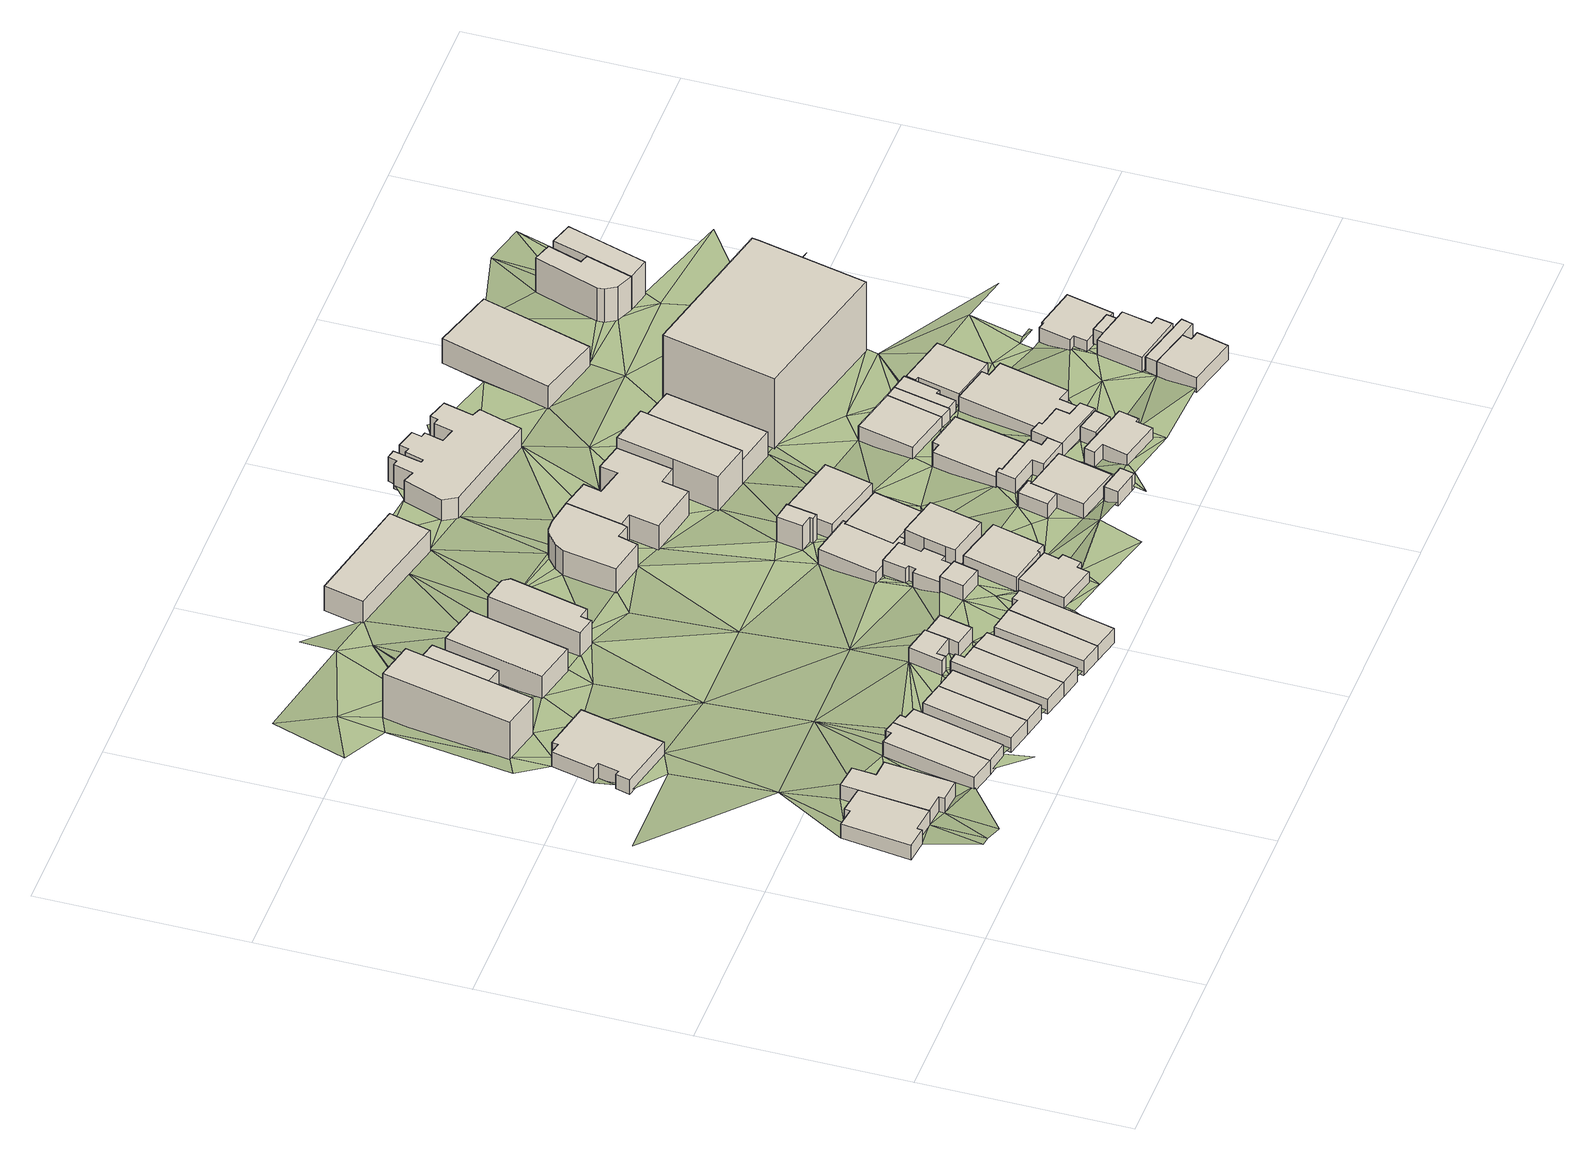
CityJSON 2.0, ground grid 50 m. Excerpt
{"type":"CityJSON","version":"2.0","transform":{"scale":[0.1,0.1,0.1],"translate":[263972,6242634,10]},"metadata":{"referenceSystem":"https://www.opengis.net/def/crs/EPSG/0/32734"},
"CityObjects":{
"building1":{"type":"Building","attributes":{"address":"Barton Street 7915 Cape Town","building":"house","building:levels":1,"building_height":4.1,"plus_code":"4FRW3C9W+XMH","ground_height":18.93,"roof_height":23.03},"geometry":[{"type":"Solid","lod":"1","boundaries":[[[[0,1,2,3]],[[1,4,5,2]],[[4,6,7,5]],[[6,8,9,7]],[[8,10,11,9]],[[10,12,13,11]],[[12,14,15,13]],[[14,0,3,15]],[[3,2,5,7,9,11,13,15]],[[14,12,10,8,6,4,1,0]]]]}]},
"building2":{"type":"Building","attributes":{"address":"3 Barton Street 7915 Cape Town","building":"semidetached_house","building:levels":1,"building_height":4.1,"plus_code":"4FRW3C9W+XPH","ground_height":18.93,"roof_height":23.03},"geometry":[{"type":"Solid","lod":"1","boundaries":[[[[0,14,15,3]],[[14,16,17,15]],[[16,18,19,17]],[[18,20,21,19]],[[20,22,23,21]],[[22,24,25,23]],[[24,26,27,25]],[[26,28,29,27]],[[28,0,3,29]],[[3,15,17,19,21,23,25,27,29]],[[28,26,24,22,20,18,16,14,0]]]]}]},
"building3":{"type":"Building","attributes":{"address":"5 Barton Street 7915 Cape Town","building":"semidetached_house","building:levels":1,"building_height":4.1,"plus_code":"4FRW3C9W+XR6","ground_height":18.86,"roof_height":22.96},"geometry":[{"type":"Solid","lod":"1","boundaries":[[[[30,31,32,33]],[[31,34,35,32]],[[34,36,37,35]],[[36,38,39,37]],[[38,40,41,39]],[[40,30,33,41]],[[33,32,35,37,39,41]],[[40,38,36,34,31,30]]]]}]},
"building4":{"type":"Building","attributes":{"building":"house","building:levels":1,"building_height":4.1,"plus_code":"4FRW3CCW+6P9","ground_height":14.97,"roof_height":19.07},"geometry":[{"type":"Solid","lod":"1","boundaries":[[[[42,43,44,45]],[[43,46,47,44]],[[46,48,49,47]],[[48,50,51,49]],[[50,52,53,51]],[[52,54,55,53]],[[54,56,57,55]],[[56,58,59,57]],[[58,60,61,59]],[[60,42,45,61]],[[45,44,47,49,51,53,55,57,59,61]],[[60,58,56,54,52,50,48,46,43,42]]]]}]},
"building5":{"type":"Building","attributes":{"address":"7 Barton Street Woodstock 7915 Cape Town","building":"semidetached_house","building:levels":1,"building_height":4.1,"plus_code":"4FRW3C9W+XR4","ground_height":18.86,"roof_height":22.96},"geometry":[{"type":"Solid","lod":"1","boundaries":[[[[31,30,33,32]],[[30,62,63,33]],[[62,64,65,63]],[[64,66,67,65]],[[66,68,69,67]],[[68,31,32,69]],[[32,33,63,65,67,69]],[[68,66,64,62,30,31]]]]}]},
"building6":{"type":"Building","attributes":{"address":"9 Barton Street Woodstock 7915 Cape Town","building":"semidetached_house","building:levels":1,"building_height":4.1,"plus_code":"4FRW3C9W+WVV","ground_height":18.81,"roof_height":22.91},"geometry":[{"type":"Solid","lod":"1","boundaries":[[[[70,71,72,73]],[[71,74,75,72]],[[74,76,77,75]],[[76,70,73,77]],[[73,72,75,77]],[[76,74,71,70]]]]}]},
"building7":{"type":"Building","attributes":{"address":"124 Victoria Road Woodstock 7915 Cape Town","building":"retail","building:levels":4,"building_height":12.5,"plus_code":"4FRW3CCW+8QJ","ground_height":12.51,"roof_height":25.01},"geometry":[{"type":"Solid","lod":"1","boundaries":[[[[78,79,80,81]],[[79,82,83,80]],[[82,84,85,83]],[[84,78,81,85]],[[81,80,83,85]],[[84,82,79,78]]]]}]},
"building8":{"type":"Building","attributes":{"address":"11 Barton Street Woodstock 7915 Cape Town","building":"semidetached_house","building:levels":1,"building_height":4.1,"plus_code":"4FRW3C9W+WVX","ground_height":18.81,"roof_height":22.91},"geometry":[{"type":"Solid","lod":"1","boundaries":[[[[70,76,77,73]],[[76,86,87,77]],[[86,88,89,87]],[[88,70,73,89]],[[73,77,87,89]],[[88,86,76,70]]]]}]},
"building9":{"type":"Building","attributes":{"address":"13 Barton Street Woodstock 7915 Cape Town","building":"semidetached_house","building:levels":1,"building_height":4.1,"plus_code":"4FRW3C9W+WWP","ground_height":18.81,"roof_height":22.91},"geometry":[{"type":"Solid","lod":"1","boundaries":[[[[90,91,92,93]],[[91,94,95,92]],[[94,96,97,95]],[[96,98,99,97]],[[98,100,101,99]],[[100,90,93,101]],[[93,92,95,97,99,101]],[[100,98,96,94,91,90]]]]}]},
"building10":{"type":"Building","attributes":{"address":"126 Victoria Road Woodstock 7915 Cape Town","building":"retail","building:levels":1,"building_height":4.1,"plus_code":"4FRW3CCW+9Q9","ground_height":12.51,"roof_height":16.61},"geometry":[{"type":"Solid","lod":"1","boundaries":[[[[102,103,104,105]],[[103,106,107,104]],[[106,108,109,107]],[[108,102,105,109]],[[105,104,107,109]],[[108,106,103,102]]]]}]},
"building11":{"type":"Building","attributes":{"address":"15 Barton Street Woodstock 7915 Cape Town","building":"semidetached_house","building:levels":1,"building_height":4.1,"plus_code":"4FRW3C9W+WXC","ground_height":18.81,"roof_height":22.91},"geometry":[{"type":"Solid","lod":"1","boundaries":[[[[91,90,93,92]],[[90,110,111,93]],[[110,112,113,111]],[[112,91,92,113]],[[92,93,111,113]],[[112,110,90,91]]]]}]},
"building12":{"type":"Building","attributes":{"address":"Victoria Road Woodstock 7915 Cape Town","building":"retail","building:levels":1,"building_height":4.1,"plus_code":"4FRW3CCW+9R3","ground_height":13.49,"roof_height":17.59},"geometry":[{"type":"Solid","lod":"1","boundaries":[[[[114,115,116,117]],[[115,118,119,116]],[[118,120,121,119]],[[120,122,123,121]],[[122,124,125,123]],[[124,114,117,125]],[[117,116,119,121,123,125]],[[124,122,120,118,115,114]]]]}]},
"building13":{"type":"Building","attributes":{"address":"Barton Street Woodstock 7915 Cape Town","building":"garage","building:levels":1,"building_height":4.1,"plus_code":"4FRW3CCW+2W5","ground_height":18.81,"roof_height":22.91},"geometry":[{"type":"Solid","lod":"1","boundaries":[[[[126,127,128,129]],[[127,130,131,128]],[[130,132,133,131]],[[132,134,135,133]],[[134,136,137,135]],[[136,138,139,137]],[[138,126,129,139]],[[129,128,131,133,135,137,139]],[[138,136,134,132,130,127,126]]]]}]},
"building14":{"type":"Building","attributes":{"address":"128 Victoria Road Woodstock 7915 Cape Town","building":"retail","building:levels":2,"building_height":6.9,"plus_code":"4FRW3CCW+8VC","ground_height":13.49,"roof_height":20.39},"geometry":[{"type":"Solid","lod":"1","boundaries":[[[[140,141,142,143]],[[141,144,145,142]],[[144,146,147,145]],[[146,140,143,147]],[[143,142,145,147]],[[146,144,141,140]]]]}]},
"building15":{"type":"Building","attributes":{"address":"17 Barton Street Woodstock 7915 Cape Town","building":"semidetached_house","building:levels":1,"building_height":4.1,"plus_code":"4FRW3C9W+WX9","ground_height":18.77,"roof_height":22.87},"geometry":[{"type":"Solid","lod":"1","boundaries":[[[[148,149,150,151]],[[149,152,153,150]],[[152,154,155,153]],[[154,148,151,155]],[[151,150,153,155]],[[154,152,149,148]]]]}]},
"building16":{"type":"Building","attributes":{"address":"Barton Street Woodstock 7915 Cape Town","building":"garage","building:levels":1,"building_height":4.1,"plus_code":"4FRW3C9W+XXW","ground_height":18.81,"roof_height":22.91},"geometry":[{"type":"Solid","lod":"1","boundaries":[[[[127,126,129,128]],[[126,156,157,129]],[[156,158,159,157]],[[158,160,161,159]],[[160,127,128,161]],[[128,129,157,159,161]],[[160,158,156,126,127]]]]}]},
"building17":{"type":"Building","attributes":{"address":"19 Barton Street Woodstock 7915 Cape Town","building":"semidetached_house","building:levels":1,"building_height":4.1,"plus_code":"4FRW3C9X+W27","ground_height":18.77,"roof_height":22.87},"geometry":[{"type":"Solid","lod":"1","boundaries":[[[[149,148,151,150]],[[148,162,163,151]],[[162,164,165,163]],[[164,166,167,165]],[[166,168,169,167]],[[168,149,150,169]],[[150,151,163,165,167,169]],[[168,166,164,162,148,149]]]]}]},
"building18":{"type":"Building","attributes":{"address":"Rubidor House 138 Victoria Road Woodstock Cape Town","building":"retail","building:levels":2,"building_height":6.9,"plus_code":"4FRW3CCW+8W2","ground_height":13.76,"roof_height":20.66},"geometry":[{"type":"Solid","lod":"1","boundaries":[[[[170,171,172,173]],[[171,174,175,172]],[[174,176,177,175]],[[176,178,179,177]],[[178,180,181,179]],[[180,182,183,181]],[[182,170,173,183]],[[173,172,175,177,179,181,183]],[[182,180,178,176,174,171,170]]]]}]},
"building19":{"type":"Building","attributes":{"address":"Woodstock Cape Town","building":"garage","building:levels":1,"building_height":4.1,"plus_code":"4FRW3CCX+232","ground_height":18.77,"roof_height":22.87},"geometry":[{"type":"Solid","lod":"1","boundaries":[[[[184,185,186,187]],[[185,188,189,186]],[[188,190,191,189]],[[190,184,187,191]],[[187,186,189,191]],[[190,188,185,184]]]]}]},
"building20":{"type":"Building","attributes":{"address":"10 Caleb Street Woodstock 7915 Cape Town","building":"house","building:levels":1,"building_height":4.1,"plus_code":"4FRW3C9X+W3G","ground_height":18.75,"roof_height":22.85},"geometry":[{"type":"Solid","lod":"1","boundaries":[[[[192,193,194,195]],[[193,196,197,194]],[[196,198,199,197]],[[198,200,201,199]],[[200,202,203,201]],[[202,204,205,203]],[[204,206,207,205]],[[206,192,195,207]],[[195,194,197,199,201,203,205,207]],[[206,204,202,200,198,196,193,192]]]]}]},
"building21":{"type":"Building","attributes":{"address":"Woodstock Cape Town","building":"yes","building:levels":1,"building_height":4.1,"plus_code":"4FRW3CCX+23M","ground_height":17.2,"roof_height":21.3},"geometry":[{"type":"Solid","lod":"1","boundaries":[[[[208,209,210,211]],[[209,212,213,210]],[[212,214,215,213]],[[214,216,217,215]],[[216,218,219,217]],[[218,220,221,219]],[[220,222,223,221]],[[222,224,225,223]],[[224,226,227,225]],[[226,228,229,227]],[[228,230,231,229]],[[230,232,233,231]],[[232,208,211,233]],[[211,210,213,215,217,219,221,223,225,227,229,231,233]],[[232,230,228,226,224,222,220,218,216,214,212,209,208]]]]}]},
"building22":{"type":"Building","attributes":{"address":"8 Caleb Street Woodstock 7915 Cape Town","building":"house","building:levels":1,"building_height":4.1,"plus_code":"4FRW3C9X+X3H","ground_height":18.75,"roof_height":22.85},"geometry":[{"type":"Solid","lod":"1","boundaries":[[[[234,235,236,237]],[[235,238,239,236]],[[238,240,241,239]],[[240,242,243,241]],[[242,244,245,243]],[[244,234,237,245]],[[237,236,239,241,243,245]],[[244,242,240,238,235,234]]]]}]},
"building23":{"type":"Building","attributes":{"address":"Kays Building 79 Victoria Road Woodstock 7915 Cape Town","building":"yes","building:levels":2,"building_height":6.9,"plus_code":"4FRW3CCW+CWX","ground_height":10.94,"roof_height":17.84},"geometry":[{"type":"Solid","lod":"1","boundaries":[[[[246,247,248,249]],[[247,250,251,248]],[[250,252,253,251]],[[252,246,249,253]],[[249,248,251,253]],[[252,250,247,246]]]]}]},
"building24":{"type":"Building","attributes":{"address":"Woodstock Cape Town","building":"yes","building:levels":1,"building_height":4.1,"plus_code":"4FRW3CCX+33P","ground_height":15.65,"roof_height":19.75},"geometry":[{"type":"Solid","lod":"1","boundaries":[[[[254,255,256,257]],[[255,258,259,256]],[[258,260,261,259]],[[260,262,263,261]],[[262,264,265,263]],[[264,266,267,265]],[[266,268,269,267]],[[268,270,271,269]],[[270,272,273,271]],[[272,254,257,273]],[[257,256,259,261,263,265,267,269,271,273]],[[272,270,268,266,264,262,260,258,255,254]]]]}]},
"building25":{"type":"Building","attributes":{"address":"140 Victoria Road Woodstock 7915 Cape Town","building":"retail","building:levels":2,"building_height":6.9,"plus_code":"4FRW3CCX+72V","ground_height":13.76,"roof_height":20.66},"geometry":[{"type":"Solid","lod":"1","boundaries":[[[[274,275,276,277]],[[275,278,279,276]],[[278,280,281,279]],[[280,282,283,281]],[[282,284,285,283]],[[284,286,287,285]],[[286,288,289,287]],[[288,290,291,289]],[[290,292,293,291]],[[292,294,295,293]],[[294,274,277,295]],[[277,276,279,281,283,285,287,289,291,293,295]],[[294,292,290,288,286,284,282,280,278,275,274]]]]}]},
"building26":{"type":"Building","attributes":{"address":"6 Caleb Street Woodstock 7915 Cape Town","building":"house","building:levels":2,"building_height":6.9,"plus_code":"4FRW3CCX+24J","ground_height":17.19,"roof_height":24.09},"geometry":[{"type":"Solid","lod":"1","boundaries":[[[[228,226,296,297]],[[226,298,299,296]],[[298,300,301,299]],[[300,302,303,301]],[[302,304,305,303]],[[304,228,297,305]],[[297,296,299,301,303,305]],[[304,302,300,298,226,228]]]]}]},
"building27":{"type":"Building","attributes":{"address":"Caleb Street Woodstock 7915 Cape Town","building":"yes","building:levels":2,"building_height":6.9,"plus_code":"4FRW3CCX+43X","ground_height":15.65,"roof_height":22.55},"geometry":[{"type":"Solid","lod":"1","boundaries":[[[[306,307,308,309]],[[307,310,311,308]],[[310,312,313,311]],[[312,314,315,313]],[[314,316,317,315]],[[316,306,309,317]],[[309,308,311,313,315,317]],[[316,314,312,310,307,306]]]]}]},
"building28":{"type":"Building","attributes":{"address":"4 Caleb Street Woodstock 7915 Cape Town","building":"house","building:levels":1,"building_height":4.1,"plus_code":"4FRW3CCX+34P","ground_height":15.65,"roof_height":19.75},"geometry":[{"type":"Solid","lod":"1","boundaries":[[[[260,318,319,261]],[[318,320,321,319]],[[320,266,267,321]],[[266,264,265,267]],[[264,262,263,265]],[[262,260,261,263]],[[261,319,321,267,265,263]],[[262,264,266,320,318,260]]]]}]},
"building29":{"type":"Building","attributes":{"address":"Caleb Street Woodstock 7915 Cape Town","building":"garage","building:levels":1,"building_height":4.1,"plus_code":"4FRW3C9X+X5G","ground_height":18.75,"roof_height":22.85},"geometry":[{"type":"Solid","lod":"1","boundaries":[[[[322,323,324,325]],[[323,326,327,324]],[[326,328,329,327]],[[328,330,331,329]],[[330,332,333,331]],[[332,322,325,333]],[[325,324,327,329,331,333]],[[332,330,328,326,323,322]]]]}]},
"building30":{"type":"Building","attributes":{"address":"144 Victoria Road Woodstock 7915 Cape Town","building":"retail","building:levels":2,"building_height":6.9,"plus_code":"4FRW3CCX+73Q","ground_height":13.86,"roof_height":20.76},"geometry":[{"type":"Solid","lod":"1","boundaries":[[[[334,335,336,337]],[[335,338,339,336]],[[338,340,341,339]],[[340,342,343,341]],[[342,344,345,343]],[[344,346,347,345]],[[346,348,349,347]],[[348,350,351,349]],[[350,352,353,351]],[[352,354,355,353]],[[354,356,357,355]],[[356,334,337,357]],[[337,336,339,341,343,345,347,349,351,353,355,357]],[[356,354,352,350,348,346,344,342,340,338,335,334]]]]}]},
"building31":{"type":"Building","attributes":{"address":"2 Caleb Street Woodstock 7915 Cape Town","building":"house","building:levels":1,"building_height":4.1,"plus_code":"4FRW3CCX+44H","ground_height":15.65,"roof_height":19.75},"geometry":[{"type":"Solid","lod":"1","boundaries":[[[[358,359,360,361]],[[359,362,363,360]],[[362,364,365,363]],[[364,366,367,365]],[[366,368,369,367]],[[368,370,371,369]],[[370,372,373,371]],[[372,358,361,373]],[[361,360,363,365,367,369,371,373]],[[372,370,368,366,364,362,359,358]]]]}]},
"building32":{"type":"Building","attributes":{"address":"Caleb Street Woodstock 7915 Cape Town","building":"garage","building:levels":1,"building_height":4.1,"plus_code":"4FRW3C9X+W67","ground_height":18.75,"roof_height":22.85},"geometry":[{"type":"Solid","lod":"1","boundaries":[[[[374,375,376,377]],[[375,378,379,376]],[[378,380,381,379]],[[380,382,383,381]],[[382,374,377,383]],[[377,376,379,381,383]],[[382,380,378,375,374]]]]}]},
"building33":{"type":"Building","attributes":{"address":"7 Caleb Street Woodstock 7915 Cape Town","building":"house","building:levels":1,"building_height":4.1,"plus_code":"4FRW3C9X+W6R","ground_height":18.71,"roof_height":22.81},"geometry":[{"type":"Solid","lod":"1","boundaries":[[[[384,385,386,325]],[[385,387,388,386]],[[387,389,390,388]],[[389,391,327,390]],[[391,392,324,327]],[[392,384,325,324]],[[325,386,388,390,327,324]],[[392,391,389,387,385,384]]]]}]},
"building34":{"type":"Building","attributes":{"address":"Caleb Street Woodstock 7915 Cape Town","building":"garage","building:levels":1,"building_height":4.1,"plus_code":"4FRW3C9X+X6W","ground_height":18.71,"roof_height":22.81},"geometry":[{"type":"Solid","lod":"1","boundaries":[[[[393,394,395,396]],[[394,397,398,395]],[[397,399,400,398]],[[399,401,402,400]],[[401,403,404,402]],[[403,405,406,404]],[[405,407,408,406]],[[407,409,410,408]],[[409,411,412,410]],[[411,393,396,412]],[[396,395,398,400,402,404,406,408,410,412]],[[411,409,407,405,403,401,399,397,394,393]]]]}]},
"building35":{"type":"Building","attributes":{"address":"146 Victoria Road Woodstock 7915 Cape Town","building":"retail","building:levels":3,"building_height":9.7,"plus_code":"4FRW3CCX+75C","ground_height":13.97,"roof_height":23.67},"geometry":[{"type":"Solid","lod":"1","boundaries":[[[[413,414,415,416]],[[414,417,418,415]],[[417,419,420,418]],[[419,421,422,420]],[[421,413,416,422]],[[416,415,418,420,422]],[[421,419,417,414,413]]]]}]},
"building36":{"type":"Building","attributes":{"address":"85 Victoria Road Woodstock 7915 Cape Town","building":"yes","building:levels":2,"building_height":6.9,"plus_code":"4FRW3CCX+C4J","ground_height":11.09,"roof_height":17.99},"geometry":[{"type":"Solid","lod":"1","boundaries":[[[[423,424,425,426]],[[424,427,428,425]],[[427,429,430,428]],[[429,431,432,430]],[[431,433,434,432]],[[433,435,436,434]],[[435,437,438,436]],[[437,439,440,438]],[[439,441,442,440]],[[441,443,444,442]],[[443,445,446,444]],[[445,447,448,446]],[[447,449,450,448]],[[449,451,452,450]],[[451,453,454,452]],[[453,455,456,454]],[[455,457,458,456]],[[457,459,460,458]],[[459,461,462,460]],[[461,463,464,462]],[[463,465,466,464]],[[465,467,468,466]],[[467,469,470,468]],[[469,471,472,470]],[[471,423,426,472]],[[426,425,428,430,432,434,436,438,440,442,444,446,448,450,452,454,456,458,460,462,464,466,468,470,472]],[[471,469,467,465,463,461,459,457,455,453,451,449,447,445,443,441,439,437,435,433,431,429,427,424,423]]]]}]},
"building37":{"type":"Building","attributes":{"address":"6 Caleb Street Woodstock 7915 Cape Town","building":"house","building:levels":1,"building_height":4.1,"plus_code":"4FRW3CCX+26Q","ground_height":17.16,"roof_height":21.26},"geometry":[{"type":"Solid","lod":"1","boundaries":[[[[473,474,475,476]],[[474,477,478,475]],[[477,479,480,478]],[[479,481,482,480]],[[481,483,484,482]],[[483,485,486,484]],[[485,487,488,486]],[[487,473,476,488]],[[476,475,478,480,482,484,486,488]],[[487,485,483,481,479,477,474,473]]]]}]},
"building38":{"type":"Building","attributes":{"address":"6 Caesar Street Woodstock 7915 Cape Town","building":"house","building:levels":1,"building_height":4.1,"plus_code":"4FRW3C9X+W7Q","ground_height":18.71,"roof_height":22.81},"geometry":[{"type":"Solid","lod":"1","boundaries":[[[[489,490,491,492]],[[490,493,494,491]],[[493,495,496,494]],[[495,497,498,496]],[[497,499,500,498]],[[499,501,502,500]],[[501,503,504,502]],[[503,489,492,504]],[[492,491,494,496,498,500,502,504]],[[503,501,499,497,495,493,490,489]]]]}]},
"building39":{"type":"Building","attributes":{"address":"148 Victoria Road Woodstock 7915 Cape Town","building":"retail","building:levels":2,"building_height":6.9,"plus_code":"4FRW3CCX+65X","ground_height":13.97,"roof_height":20.87},"geometry":[{"type":"Solid","lod":"1","boundaries":[[[[413,421,505,506]],[[421,507,508,505]],[[507,509,510,508]],[[509,413,506,510]],[[506,505,508,510]],[[509,507,421,413]]]]}]},
"building40":{"type":"Building","attributes":{"address":"Caesar Street Woodstock 7915 Cape Town","building":"garage","building:levels":1,"building_height":4.1,"plus_code":"4FRW3C9X+X75","ground_height":18.71,"roof_height":22.81},"geometry":[{"type":"Solid","lod":"1","boundaries":[[[[511,512,513,514]],[[512,515,516,513]],[[515,517,518,516]],[[517,511,514,518]],[[514,513,516,518]],[[517,515,512,511]]]]}]},
"building41":{"type":"Building","attributes":{"address":"Caesar Street Woodstock 7915 Cape Town","building":"garage","building:levels":1,"building_height":4.1,"plus_code":"4FRW3C9X+X7P","ground_height":18.71,"roof_height":22.81},"geometry":[{"type":"Solid","lod":"1","boundaries":[[[[519,520,521,522]],[[520,523,524,521]],[[523,525,526,524]],[[525,527,528,526]],[[527,529,530,528]],[[529,409,410,530]],[[409,407,408,410]],[[407,531,532,408]],[[531,519,522,532]],[[522,521,524,526,528,530,410,408,532]],[[531,407,409,529,527,525,523,520,519]]]]}]},
"building42":{"type":"Building","attributes":{"address":"1 Caleb Street Woodstock 7915 Cape Town","building":"house","building:levels":1,"building_height":4.1,"plus_code":"4FRW3CCX+472","ground_height":15.76,"roof_height":19.86},"geometry":[{"type":"Solid","lod":"1","boundaries":[[[[533,534,535,536]],[[534,537,538,535]],[[537,539,540,538]],[[539,533,536,540]],[[536,535,538,540]],[[539,537,534,533]]]]}]},
"building43":{"type":"Building","attributes":{"address":"Caleb Street Woodstock 7915 Cape Town","building":"garage","building:levels":1,"building_height":4.1,"plus_code":"4FRW3CCX+37X","ground_height":15.76,"roof_height":19.86},"geometry":[{"type":"Solid","lod":"1","boundaries":[[[[541,533,536,542]],[[533,539,540,536]],[[539,543,544,540]],[[543,545,546,544]],[[545,541,542,546]],[[542,536,540,544,546]],[[545,543,539,533,541]]]]}]},
"building44":{"type":"Building","attributes":{"address":"4 Caesar Street Woodstock 7915 Cape Town","building":"house","building:levels":1,"building_height":4.1,"plus_code":"4FRW3CCX+28F","ground_height":17.02,"roof_height":21.12},"geometry":[{"type":"Solid","lod":"1","boundaries":[[[[547,548,549,550]],[[548,551,552,549]],[[551,553,554,552]],[[553,555,556,554]],[[555,557,558,556]],[[557,559,560,558]],[[559,561,562,560]],[[561,563,564,562]],[[563,565,566,564]],[[565,567,568,566]],[[567,569,570,568]],[[569,547,550,570]],[[550,549,552,554,556,558,560,562,564,566,568,570]],[[569,567,565,563,561,559,557,555,553,551,548,547]]]]}]},
"building45":{"type":"Building","attributes":{"address":"Caesar Street Woodstock 7915 Cape Town","building":"garage","building:levels":1,"building_height":4.1,"plus_code":"4FRW3CCX+482","ground_height":15.76,"roof_height":19.86},"geometry":[{"type":"Solid","lod":"1","boundaries":[[[[541,545,546,542]],[[545,571,572,546]],[[571,573,574,572]],[[573,575,576,574]],[[575,577,578,576]],[[577,541,542,578]],[[542,546,572,574,576,578]],[[577,575,573,571,545,541]]]]}]},
"building46":{"type":"Building","attributes":{"address":"2 Caesar Street Woodstock 7915 Cape Town","building":"house","building:levels":1,"building_height":4.1,"plus_code":"4FRW3CCX+38Q","ground_height":15.76,"roof_height":19.86},"geometry":[{"type":"Solid","lod":"1","boundaries":[[[[579,580,581,582]],[[580,583,584,581]],[[583,585,586,584]],[[585,587,588,586]],[[587,589,590,588]],[[589,579,582,590]],[[582,581,584,586,588,590]],[[589,587,585,583,580,579]]]]}]},
"building47":{"type":"Building","attributes":{"address":"The Victoria 152 Victoria Road Woodstock 7915 Cape Town","building":"apartments","building:levels":7,"building_height":20.9,"plus_code":"4FRW3CCX+68C","ground_height":14,"roof_height":34.9},"geometry":[{"type":"Solid","lod":"1","boundaries":[[[[591,592,593,594]],[[592,595,596,593]],[[595,597,598,596]],[[597,599,600,598]],[[599,591,594,600]],[[594,593,596,598,600]],[[599,597,595,592,591]]]]}]},
"building48":{"type":"Building","attributes":{"address":"7 Caesar Street Woodstock 7915 Cape Town","building":"house","building:levels":1,"building_height":4.1,"plus_code":"4FRW3C9X+WC3","ground_height":18.64,"roof_height":22.74},"geometry":[{"type":"Solid","lod":"1","boundaries":[[[[601,602,603,604]],[[602,605,606,603]],[[605,607,608,606]],[[607,609,610,608]],[[609,611,612,610]],[[611,601,604,612]],[[604,603,606,608,610,612]],[[611,609,607,605,602,601]]]]}]},
"building49":{"type":"Building","attributes":{"address":"Caesar Street Woodstock 7915 Cape Town","building":"garage","building:levels":1,"building_height":4.1,"plus_code":"4FRW3C9X+WCG","ground_height":18.64,"roof_height":22.74},"geometry":[{"type":"Solid","lod":"1","boundaries":[[[[602,601,604,603]],[[601,613,614,604]],[[613,615,616,614]],[[615,617,618,616]],[[617,602,603,618]],[[603,604,614,616,618]],[[617,615,613,601,602]]]]}]},
"building50":{"type":"Building","attributes":{"address":"SAPS Woodstock Police Station 93 Victoria Road Woodstock Cape Town","building":"police","building:levels":2,"amenity":"police","operator":"South African Police Service","building_height":6.9,"plus_code":"4FRW3CCX+C77","ground_height":11.96,"roof_height":18.86},"geometry":[{"type":"Solid","lod":"1","boundaries":[[[[619,620,621,622]],[[620,623,624,621]],[[623,625,626,624]],[[625,619,622,626]],[[622,621,624,626]],[[625,623,620,619]]]]}]},
"building51":{"type":"Building","attributes":{"address":"5 Caesar Street Woodstock 7915 Cape Town","building":"house","building:levels":1,"building_height":4.1,"plus_code":"4FRW3C9X+XC4","ground_height":18.64,"roof_height":22.74},"geometry":[{"type":"Solid","lod":"1","boundaries":[[[[627,628,629,630]],[[628,631,632,629]],[[631,633,634,632]],[[633,635,636,634]],[[635,637,638,636]],[[637,639,640,638]],[[639,641,642,640]],[[641,627,630,642]],[[630,629,632,634,636,638,640,642]],[[641,639,637,635,633,631,628,627]]]]}]},
"building52":{"type":"Building","attributes":{"address":"Caesar Street 7915 Woodstock, Cape Town","building":"garage","building:levels":1,"building_height":4.1,"plus_code":"4FRW3C9X+XCP","ground_height":18.64,"roof_height":22.74},"geometry":[{"type":"Solid","lod":"1","boundaries":[[[[643,628,629,644]],[[628,627,630,629]],[[627,645,646,630]],[[645,643,644,646]],[[644,629,630,646]],[[645,627,628,643]]]]}]},
"building53":{"type":"Building","attributes":{"address":"3 Caesar Street Woodstock 7915 Cape Town","building":"house","building:levels":1,"building_height":4.1,"plus_code":"4FRW3CCX+2C9","ground_height":17.02,"roof_height":21.12},"geometry":[{"type":"Solid","lod":"1","boundaries":[[[[647,648,649,650]],[[648,651,652,649]],[[651,653,654,652]],[[653,655,656,654]],[[655,657,658,656]],[[657,659,660,658]],[[659,661,662,660]],[[661,663,664,662]],[[663,665,666,664]],[[665,647,650,666]],[[650,649,652,654,656,658,660,662,664,666]],[[665,663,661,659,657,655,653,651,648,647]]]]}]},
"building54":{"type":"Building","attributes":{"address":"Camara House 95 Victoria Road Woodstock 7915 Cape Town","building":"yes","building:levels":3,"building_height":9.7,"plus_code":"4FRW3CCX+99F","ground_height":13.33,"roof_height":23.03},"geometry":[{"type":"Solid","lod":"1","boundaries":[[[[667,668,669,670]],[[668,671,672,669]],[[671,673,674,672]],[[673,675,676,674]],[[675,677,678,676]],[[677,679,680,678]],[[679,681,682,680]],[[681,667,670,682]],[[670,669,672,674,676,678,680,682]],[[681,679,677,675,673,671,668,667]]]]}]},
"building55":{"type":"Building","attributes":{"address":"Victoria Road Woodstock 7915 Cape Town","building":"retail","building:levels":3,"building_height":9.7,"plus_code":"4FRW3CCX+999","ground_height":13.33,"roof_height":23.03},"geometry":[{"type":"Solid","lod":"1","boundaries":[[[[667,683,684,670]],[[683,685,686,684]],[[685,687,688,686]],[[687,689,690,688]],[[689,668,669,690]],[[668,667,670,669]],[[670,684,686,688,690,669]],[[668,689,687,685,683,667]]]]}]},
"terrain1":{"type":"TINRelief","geometry":[{"type":"CompositeSurface","lod":"1","boundaries":[[[10,691,14]],[[692,14,691]],[[14,12,10]],[[18,692,693]],[[692,18,14]],[[6,1,694]],[[16,14,18]],[[18,693,695]],[[0,28,1]],[[1,28,694]],[[18,695,20]],[[696,694,697]],[[694,28,26]],[[22,26,24]],[[695,38,20]],[[20,38,22]],[[698,699,52]],[[52,50,698]],[[22,38,26]],[[697,694,700]],[[701,697,700]],[[702,703,704]],[[26,705,694]],[[48,706,707]],[[705,26,38]],[[43,48,46]],[[706,48,43]],[[700,694,705]],[[36,34,38]],[[706,708,707]],[[709,710,702]],[[711,706,43]],[[705,38,34]],[[705,34,31]],[[64,702,710]],[[711,43,42]],[[68,66,64]],[[31,68,705]],[[706,78,708]],[[712,713,708]],[[714,700,705]],[[42,700,714]],[[712,715,713]],[[711,42,716]],[[78,712,708]],[[132,68,64]],[[717,88,718]],[[705,68,132]],[[711,120,719]],[[132,64,710]],[[716,120,711]],[[719,84,711]],[[720,42,714]],[[78,84,712]],[[710,70,132]],[[42,720,716]],[[98,88,717]],[[719,120,115]],[[88,134,70]],[[719,115,721]],[[722,714,705]],[[120,118,115]],[[719,102,84]],[[716,122,120]],[[723,715,712]],[[70,134,132]],[[134,88,98]],[[115,114,721]],[[722,705,132]],[[724,716,720]],[[136,134,98]],[[84,723,712]],[[98,96,136]],[[716,140,122]],[[725,721,114]],[[96,138,136]],[[726,96,94]],[[720,714,727]],[[91,726,94]],[[152,728,729]],[[96,726,156]],[[96,126,138]],[[84,102,730]],[[156,726,91]],[[731,724,720]],[[126,96,156]],[[730,102,725]],[[124,122,140]],[[728,152,112]],[[714,722,732]],[[156,91,158]],[[114,730,725]],[[722,132,130]],[[727,714,732]],[[720,727,731]],[[112,158,91]],[[84,730,723]],[[114,124,730]],[[158,112,152]],[[124,140,146]],[[130,160,722]],[[130,127,160]],[[724,731,170]],[[149,158,152]],[[146,730,124]],[[170,146,724]],[[733,727,734]],[[730,735,723]],[[188,160,158]],[[723,735,736]],[[149,188,158]],[[735,730,146]],[[737,164,738]],[[739,727,732]],[[216,722,160]],[[734,727,739]],[[149,168,166]],[[166,188,149]],[[740,164,737]],[[732,722,270]],[[185,160,188]],[[740,737,741]],[[166,164,742]],[[166,742,188]],[[740,192,164]],[[743,722,216]],[[739,744,734]],[[216,160,185]],[[734,745,180]],[[170,746,146]],[[164,192,742]],[[146,746,735]],[[741,747,740]],[[732,748,739]],[[742,190,188]],[[742,192,234]],[[270,722,743]],[[742,234,190]],[[180,745,182]],[[286,734,744]],[[286,745,734]],[[170,182,746]],[[235,234,192]],[[747,741,749]],[[190,234,244]],[[748,744,739]],[[209,216,214]],[[749,750,747]],[[209,743,216]],[[190,751,184]],[[212,209,214]],[[732,752,748]],[[270,752,732]],[[743,209,753]],[[244,751,190]],[[235,192,206]],[[209,208,753]],[[753,208,743]],[[754,751,244]],[[754,224,751]],[[755,182,745]],[[756,749,741]],[[202,206,204]],[[754,226,224]],[[745,286,284]],[[755,735,746]],[[202,240,206]],[[235,206,240]],[[238,235,240]],[[755,746,182]],[[282,745,284]],[[754,244,757]],[[758,745,282]],[[304,230,228]],[[759,202,749]],[[304,232,230]],[[758,755,745]],[[759,240,202]],[[242,757,244]],[[752,270,307]],[[304,760,232]],[[752,761,748]],[[756,759,749]],[[748,762,763]],[[762,748,761]],[[307,270,312]],[[307,306,752]],[[752,306,761]],[[764,242,240]],[[372,312,270]],[[302,760,304]],[[268,372,270]],[[307,312,310]],[[765,760,302]],[[762,761,766]],[[762,766,767]],[[242,302,757]],[[759,768,240]],[[240,332,764]],[[372,314,312]],[[332,240,768]],[[314,372,370]],[[769,755,758]],[[770,765,302]],[[769,758,771]],[[370,368,314]],[[368,364,314]],[[364,316,314]],[[306,772,761]],[[306,316,362]],[[366,364,368]],[[242,764,330]],[[302,242,330]],[[334,773,771]],[[364,362,316]],[[774,755,775]],[[268,266,776]],[[330,764,332]],[[306,362,772]],[[268,777,372]],[[769,771,773]],[[775,755,769]],[[768,322,332]],[[768,759,382]],[[770,302,778]],[[761,772,779]],[[382,759,780]],[[356,773,334]],[[781,782,774]],[[770,778,776]],[[783,302,330]],[[777,268,776]],[[775,781,774]],[[778,302,783]],[[382,784,768]],[[328,785,330]],[[777,776,778]],[[352,356,354]],[[786,772,362]],[[330,785,783]],[[787,779,772]],[[788,779,787]],[[789,790,791]],[[792,786,362]],[[326,405,328]],[[793,792,362]],[[382,794,784]],[[352,350,356]],[[785,328,403]],[[789,791,795]],[[487,777,778]],[[783,487,778]],[[328,405,403]],[[773,796,769]],[[795,794,789]],[[326,389,405]],[[356,796,773]],[[797,798,781]],[[784,794,490]],[[794,795,799]],[[784,490,389]],[[794,799,490]],[[350,796,356]],[[487,800,777]],[[407,405,389]],[[801,786,792]],[[792,793,801]],[[490,489,389]],[[534,793,777]],[[802,803,804]],[[490,799,493]],[[489,407,389]],[[795,805,799]],[[414,806,350]],[[777,800,534]],[[483,487,485]],[[800,487,483]],[[411,409,393]],[[407,489,511]],[[801,793,807]],[[409,529,393]],[[805,808,799]],[[796,350,806]],[[511,489,512]],[[793,534,807]],[[414,413,806]],[[489,503,512]],[[809,800,483]],[[393,529,481]],[[810,811,812]],[[511,531,407]],[[808,805,813]],[[481,529,527]],[[813,499,808]],[[814,812,811]],[[483,481,809]],[[512,503,515]],[[815,812,814]],[[807,816,801]],[[517,531,511]],[[534,817,807]],[[814,818,815]],[[515,531,517]],[[503,531,515]],[[814,819,818]],[[481,527,820]],[[806,413,597]],[[821,796,806]],[[809,481,822]],[[813,805,823]],[[519,531,824]],[[481,820,822]],[[825,818,826]],[[807,597,816]],[[817,534,533]],[[796,821,827]],[[816,597,413]],[[827,828,829]],[[830,822,831]],[[828,826,829]],[[813,602,503]],[[820,831,822]],[[531,503,832]],[[833,824,834]],[[832,824,531]],[[831,820,835]],[[836,826,828]],[[817,533,541]],[[837,831,835]],[[837,838,831]],[[597,839,806]],[[821,806,839]],[[813,823,602]],[[824,832,834]],[[817,840,807]],[[820,567,835]],[[827,841,828]],[[841,827,821]],[[835,587,837]],[[832,503,602]],[[587,585,837]],[[585,577,837]],[[577,585,583]],[[835,567,842]],[[843,817,541]],[[565,563,567]],[[832,844,834]],[[602,633,832]],[[577,843,541]],[[842,567,563]],[[834,844,563]],[[633,602,617]],[[845,821,839]],[[841,821,623]],[[577,583,843]],[[631,832,633]],[[846,842,563]],[[840,817,843]],[[832,631,844]],[[583,847,843]],[[846,847,842]],[[617,848,633]],[[563,849,846]],[[849,563,844]],[[839,597,850]],[[851,844,631]],[[628,851,631]],[[851,852,844]],[[853,846,849]],[[851,628,643]],[[617,854,848]],[[845,839,855]],[[653,849,844]],[[856,847,846]],[[846,853,856]],[[843,847,856]],[[857,858,853]],[[857,859,858]],[[856,853,858]],[[860,861,845]],[[860,845,855]],[[861,862,845]],[[863,855,839]],[[839,850,863]],[[864,843,856]],[[863,865,855]],[[861,675,862]],[[863,866,865]],[[850,867,868]],[[862,675,869]],[[673,671,668]],[[870,863,850]],[[689,673,668]],[[870,866,863]],[[869,675,673]],[[689,869,673]],[[871,685,872]],[[685,871,687]],[[873,689,687]],[[869,689,873]],[[871,873,687]]]}]}
},
"vertices":[
[250,370,89],[180,379,89],[180,379,130],[250,370,130],[179,365,89],[179,365,130],[132,371,89],[132,371,130],[110,204,89],[110,204,130],[167,198,89],[167,198,130],[168,210,89],[168,210,130],[232,202,89],[232,202,130],
[281,197,89],[281,197,130],[280,184,89],[280,184,130],[338,178,89],[338,178,130],[355,345,89],[355,345,130],[310,348,89],[310,348,130],[315,405,89],[315,405,130],[254,412,89],[254,412,130],
[430,129,89],[485,367,89],[485,367,130],[430,129,130],[454,374,89],[454,374,130],[450,360,89],[450,360,130],[418,368,89],[418,368,130],[366,144,89],[366,144,130],
[361,1033,50],[239,1060,50],[239,1060,91],[361,1033,91],[236,1045,50],[236,1045,91],[209,1051,50],[209,1051,91],[185,948,50],[185,948,91],[203,943,50],[203,943,91],[192,894,50],[192,894,91],[181,897,50],[181,897,91],[173,862,50],[173,862,91],[314,830,50],[314,830,91],
[488,118,89],[488,118,130],[541,338,89],[541,338,130],[510,346,89],[510,346,130],[513,360,89],[513,360,130],
[631,311,88],[566,326,88],[566,326,129],[631,311,129],[516,109,88],[516,109,129],[581,94,88],[581,94,129],
[278,1456,25],[208,1146,25],[208,1146,150],[278,1456,150],[301,1124,25],[301,1124,150],[372,1434,25],[372,1434,150],
[639,81,88],[639,81,129],[690,298,88],[690,298,129],
[725,58,88],[778,279,88],[778,279,129],[725,58,129],[739,287,88],[739,287,129],[743,309,88],[743,309,129],[717,312,88],[717,312,129],[660,73,88],[660,73,129],
[374,1434,25],[348,1323,25],[348,1323,66],[374,1434,66],[395,1312,25],[395,1312,66],[422,1422,25],[422,1422,66],
[781,45,88],[781,45,129],[831,266,88],[831,266,129],
[429,1422,35],[397,1281,35],[397,1281,76],[429,1422,76],[404,1280,35],[404,1280,76],[400,1259,35],[400,1259,76],[446,1248,35],[446,1248,76],[482,1410,35],[482,1410,76],
[786,338,88],[797,392,88],[797,392,129],[786,338,129],[798,396,88],[798,396,129],[731,411,88],[731,411,129],[712,329,88],[712,329,129],[729,326,88],[729,326,129],[732,348,88],[732,348,129],
[482,1380,35],[426,1142,35],[426,1142,104],[482,1380,104],[528,1118,35],[528,1118,104],[584,1356,35],[584,1356,104],
[862,25,88],[917,245,88],[917,245,129],[862,25,129],[853,257,88],[853,257,129],[805,39,88],[805,39,129],
[780,313,88],[780,313,129],[836,301,88],[836,301,129],[854,380,88],[854,380,129],
[928,9,88],[928,9,129],[985,242,88],[985,242,129],[955,249,88],[955,249,129],[952,236,88],[952,236,129],
[637,1334,38],[583,1107,38],[583,1107,107],[637,1334,107],[630,1096,38],[630,1096,107],[636,1123,38],[636,1123,107],[663,1117,38],[663,1117,107],[708,1305,38],[708,1305,107],[697,1322,38],[697,1322,107],
[1033,406,88],[975,420,88],[975,420,129],[1033,406,129],[961,362,88],[961,362,129],[1019,348,88],[1019,348,129],
[1021,256,88],[992,143,88],[992,143,128],[1021,256,128],[1090,118,88],[1090,118,128],[1097,148,88],[1097,148,128],[1115,144,88],[1115,144,128],[1127,190,88],[1127,190,128],[1112,194,88],[1112,194,128],[1121,230,88],[1121,230,128],
[1007,559,72],[995,503,72],[995,503,113],[1007,559,113],[1005,500,72],[1005,500,113],[1001,482,72],[1001,482,113],[988,485,72],[988,485,113],[975,420,72],[975,420,113],[1033,406,72],[1033,406,113],[1039,405,72],[1039,405,113],[1047,438,72],[1047,438,113],[1060,435,72],[1060,435,113],[1072,486,72],[1072,486,113],[1060,489,72],[1060,489,113],[1073,544,72],[1073,544,113],
[1024,261,88],[1120,240,88],[1120,240,128],[1024,261,128],[1122,245,88],[1122,245,128],[1144,239,88],[1144,239,128],[1176,363,88],[1176,363,128],[1058,393,88],[1058,393,128],
[865,1630,9],[593,1690,9],[593,1690,78],[865,1630,78],[570,1594,9],[570,1594,78],[838,1529,9],[838,1529,78],
[1007,559,56],[1073,544,56],[1073,544,98],[1007,559,98],[1104,536,56],[1104,536,98],[1109,554,56],[1109,554,98],[1083,560,56],[1083,560,98],[1113,679,56],[1113,679,98],[1119,678,56],[1119,678,98],[1121,685,56],[1121,685,98],[1015,708,56],[1015,708,98],[980,565,56],[980,565,98],
[953,1133,38],[982,1268,38],[982,1268,107],[953,1133,107],[915,1279,38],[915,1279,107],[887,1278,38],[887,1278,107],[872,1271,38],[872,1271,107],[845,1249,38],[845,1249,107],[831,1227,38],[831,1227,107],[808,1098,38],[808,1098,107],[900,1079,38],[900,1079,107],[913,1127,38],[913,1127,107],[948,1119,38],[948,1119,107],
[1060,435,141],[1072,486,141],[1055,411,72],[1055,411,141],[1159,385,72],[1159,385,141],[1189,510,72],[1189,510,141],[1086,535,72],[1086,535,141],
[1058,816,56],[1047,753,56],[1047,753,126],[1058,816,126],[1078,747,56],[1078,747,126],[1077,739,56],[1077,739,126],[1091,736,56],[1091,736,126],[1104,808,56],[1104,808,126],
[1201,531,56],[1201,531,98],[1231,650,56],[1231,650,98],
[1315,265,88],[1330,328,88],[1330,328,128],[1315,265,128],[1335,326,88],[1335,326,128],[1337,336,88],[1337,336,128],[1292,345,88],[1292,345,128],[1275,272,88],[1275,272,128],
[982,1268,39],[953,1133,39],[953,1133,108],[982,1268,108],[985,1126,39],[985,1126,108],[970,1055,39],[970,1055,108],[1099,1028,39],[1099,1028,108],[1113,1093,39],[1113,1093,108],[1159,1084,39],[1159,1084,108],[1188,1220,39],[1188,1220,108],[1119,1236,39],[1119,1236,108],[1109,1193,39],[1109,1193,108],[1042,1208,39],[1042,1208,108],[1052,1251,39],[1052,1251,108],
[1257,664,56],[1285,779,56],[1285,779,98],[1257,664,98],[1117,819,56],[1117,819,98],[1107,775,56],[1107,775,98],[1110,774,56],[1110,774,98],[1105,753,56],[1105,753,98],[1112,752,56],[1112,752,98],[1101,704,56],[1101,704,98],
[1360,140,88],[1417,128,88],[1417,128,128],[1360,140,128],[1429,125,88],[1429,125,128],[1437,160,88],[1437,160,128],[1368,175,88],[1368,175,128],
[1315,265,87],[1299,198,87],[1299,198,128],[1411,171,87],[1411,171,128],[1442,301,87],[1442,301,128],[1335,326,87],[1330,328,87],
[1466,377,87],[1355,401,87],[1355,401,128],[1466,377,128],[1357,408,87],[1357,408,128],[1343,411,87],[1343,411,128],[1333,365,87],[1333,365,128],[1404,349,87],[1404,349,128],[1398,321,87],[1398,321,128],[1476,304,87],[1476,304,128],[1484,340,87],[1484,340,128],[1458,345,87],[1458,345,128],
[1288,1198,40],[1188,1220,40],[1188,1220,137],[1288,1198,137],[1159,1084,40],[1159,1084,137],[1132,972,40],[1132,972,137],[1231,950,40],[1231,950,137],
[1217,1446,11],[1249,1550,11],[1249,1550,80],[1217,1446,80],[1227,1559,11],[1227,1559,80],[1245,1630,11],[1245,1630,80],[1195,1645,11],[1195,1645,80],[1190,1626,11],[1190,1626,80],[1175,1630,11],[1175,1630,80],[1162,1585,11],[1162,1585,80],[1127,1594,11],[1127,1594,80],[1139,1639,11],[1139,1639,80],[1126,1642,11],[1126,1642,80],[1132,1666,11],[1132,1666,80],[1084,1679,11],[1084,1679,80],[1077,1656,11],[1077,1656,80],[1065,1660,11],[1065,1660,80],[1052,1615,11],[1052,1615,80],[1045,1617,11],[1045,1617,80],[1061,1685,11],[1061,1685,80],[1039,1690,11],[1039,1690,80],[1031,1668,11],[1031,1668,80],[1019,1671,11],[1019,1671,80],[1005,1623,11],[1005,1623,80],[975,1633,11],[975,1633,80],[940,1536,11],[940,1536,80],[959,1504,11],[959,1504,80],
[1343,411,72],[1357,408,72],[1357,408,113],[1343,411,113],[1355,401,72],[1355,401,113],[1466,377,72],[1466,377,113],[1505,556,72],[1505,556,113],[1410,577,72],[1410,577,113],[1406,561,72],[1406,561,113],[1379,567,72],[1379,567,113],
[1476,254,87],[1469,228,87],[1469,228,128],[1476,254,128],[1499,220,87],[1499,220,128],[1483,159,87],[1483,159,128],[1584,134,87],[1584,134,128],[1594,175,87],[1594,175,128],[1604,172,87],[1604,172,128],[1616,220,87],[1616,220,128],
[1231,950,109],[1288,1198,109],[1337,926,40],[1337,926,109],[1391,1173,40],[1391,1173,109],
[1541,284,87],[1532,247,87],[1532,247,128],[1541,284,128],[1591,233,87],[1591,233,128],[1600,270,87],[1600,270,128],
[1615,309,87],[1574,319,87],[1574,319,128],[1615,309,128],[1581,352,87],[1581,352,128],[1524,365,87],[1524,365,128],[1526,373,87],[1526,373,128],[1495,381,87],[1495,381,128],[1607,272,87],[1607,272,128],
[1543,722,58],[1427,750,58],[1427,750,99],[1543,722,99],[1395,617,58],[1395,617,99],[1511,589,58],[1511,589,99],
[1573,716,58],[1573,716,99],[1541,580,58],[1541,580,99],[1543,583,58],[1543,583,99],
[1526,373,70],[1524,365,70],[1524,365,111],[1526,373,111],[1581,352,70],[1581,352,111],[1574,319,70],[1574,319,111],[1615,309,70],[1615,309,111],[1620,308,70],[1620,308,111],[1632,360,70],[1632,360,111],[1665,352,70],[1665,352,111],[1705,519,70],[1705,519,111],[1662,530,70],[1662,530,111],[1667,548,70],[1667,548,111],[1573,570,70],[1573,570,111],
[1572,577,58],[1572,577,99],[1582,623,58],[1582,623,99],[1593,620,58],[1593,620,99],[1614,707,58],[1614,707,99],
[1709,548,58],[1740,673,58],[1740,673,99],[1709,548,99],[1616,703,58],[1616,703,99],[1610,680,58],[1610,680,99],[1619,677,58],[1619,677,99],[1594,576,58],[1594,576,99],
[1719,827,40],[1779,1091,40],[1779,1091,249],[1719,827,249],[1781,1105,40],[1781,1105,249],[1418,1190,40],[1418,1190,249],[1354,916,40],[1354,916,249],
[1897,168,86],[1797,194,86],[1797,194,127],[1897,168,127],[1771,95,86],[1771,95,127],[1894,63,86],[1894,63,127],[1914,140,86],[1914,140,127],[1891,146,86],[1891,146,127],
[1939,158,86],[1939,158,127],[1946,186,86],[1946,186,127],[1804,222,86],[1804,222,127],
[1509,1385,20],[1589,1651,20],[1589,1651,89],[1509,1385,89],[1436,1696,20],[1436,1696,89],[1356,1430,20],[1356,1430,89],
[1906,320,86],[1851,333,86],[1851,333,127],[1906,320,127],[1824,338,86],[1824,338,127],[1800,228,86],[1800,228,127],[1926,200,86],[1926,200,127],[1935,239,86],[1935,239,127],[1914,243,86],[1914,243,127],[1930,315,86],[1930,315,127],
[1857,357,86],[1857,357,127],[1911,344,86],[1911,344,127],
[1965,451,70],[1861,475,70],[1861,475,111],[1965,451,111],[1860,471,70],[1860,471,111],[1843,475,70],[1843,475,111],[1825,399,70],[1825,399,111],[1840,396,70],[1840,396,111],[1833,363,70],[1833,363,111],[1857,357,70],[1857,357,111],[1911,344,70],[1911,344,111],[1938,338,70],[1938,338,111],
[1711,1356,33],[1746,1468,33],[1746,1468,130],[1711,1356,130],[1725,1475,33],[1725,1475,130],[1752,1557,33],[1752,1557,130],[1707,1572,33],[1707,1572,130],[1653,1416,33],[1653,1416,130],[1654,1399,33],[1654,1399,130],[1669,1374,33],[1669,1374,130],
[1767,1343,33],[1767,1343,130],[1819,1509,33],[1819,1509,130],[1827,1536,33],[1827,1536,130],[1772,1553,33],[1772,1553,130],
[190,67,104],[212,64,104],[250,50,104],[250,550,75],[366,144,104],[1,800,61],[250,800,61],[181,897,61],[192,894,61],[314,830,61],[173,862,61],[488,118,104],[430,129,104],[499,50,104],[499,550,73],[208,1146,50],[161,1122,50],[232,1435,25],[516,109,104],[566,326,89],[301,1124,50],[250,1550,25],[126,1493,25],[499,800,59],[204,1681,9],[426,1142,46],[660,73,104],[639,81,104],[348,1323,38],[499,1050,46],[395,1312,35],[748,550,73],[458,1620,23],[528,1118,46],[422,1422,35],[748,300,88],[630,1096,45],[781,45,104],[805,39,104],[499,1550,23],[583,1107,46],[748,800,57],[636,1123,45],[663,1117,45],[570,1594,23],[477,1708,9],[984,118,104],[928,9,104],[748,1050,45],[992,143,104],[1084,92,104],[997,300,88],[980,565,72],[808,1098,45],[748,1300,38],[748,1550,24],[1090,118,104],[900,1079,45],[1115,144,104],[1097,148,104],[1039,405,88],[997,800,56],[997,550,72],[1055,411,88],[838,1529,24],[1246,50,103],[1159,385,88],[887,1278,39],[1287,158,103],[1104,536,72],[970,1055,45],[948,1119,45],[913,1127,45],[1246,300,88],[1109,554,72],[985,1126,45],[953,1133,45],[1299,198,88],[959,1504,26],[1201,531,72],[915,1279,39],[1132,972,46],[997,1300,39],[865,1630,24],[940,1536,26],[1231,650,72],[1257,664,72],[1246,550,72],[1099,1028,45],[1360,140,103],[975,1633,26],[878,1646,26],[1343,411,88],[1411,171,103],[1333,365,88],[1231,950,46],[1159,1084,46],[1113,1093,45],[1429,125,103],[1417,128,103],[1408,92,103],[1246,800,58],[1285,779,58],[1437,160,103],[1460,135,103],[1217,1446,30],[1005,1623,26],[1019,1671,26],[1483,159,103],[1395,617,72],[1337,926,46],[1045,1617,26],[1052,1615,26],[1065,1660,26],[1590,104,103],[1246,1300,40],[1354,916,58],[1584,134,103],[1511,589,72],[1127,1594,30],[1162,1585,30],[1139,1639,30],[1604,172,103],[1175,1630,30],[1171,1665,30],[1391,1173,46],[1495,800,58],[1195,1645,30],[1190,1626,30],[1573,570,72],[1356,1430,30],[1541,580,72],[1771,95,102],[1620,308,86],[1220,1660,30],[1245,1630,30],[1249,1550,30],[1274,1623,30],[1227,1559,30],[1543,583,72],[1572,577,72],[1744,300,86],[1632,360,86],[1665,352,86],[1594,576,72],[1269,1657,30],[1593,620,72],[1582,623,72],[1495,1300,40],[1719,827,58],[1391,1587,31],[1709,548,70],[1712,797,58],[1825,399,86],[1509,1385,40],[1744,550,70],[1740,673,70],[1926,200,87],[1818,481,70],[1781,1105,47],[1833,363,86],[1840,396,86],[1825,512,70],[1946,186,87],[1669,1374,41],[1879,645,72],[1874,501,72],[1848,514,70],[1875,508,72],[1654,1399,41],[1653,1416,41],[1589,1651,31],[1744,1300,41],[1997,617,72],[1711,1356,41],[1767,1343,41],[1779,1091,47],[1993,1050,47],[1795,1701,23],[2011,1267,42],[1841,1531,33],[1834,1505,33],[1883,1672,34]
]}
